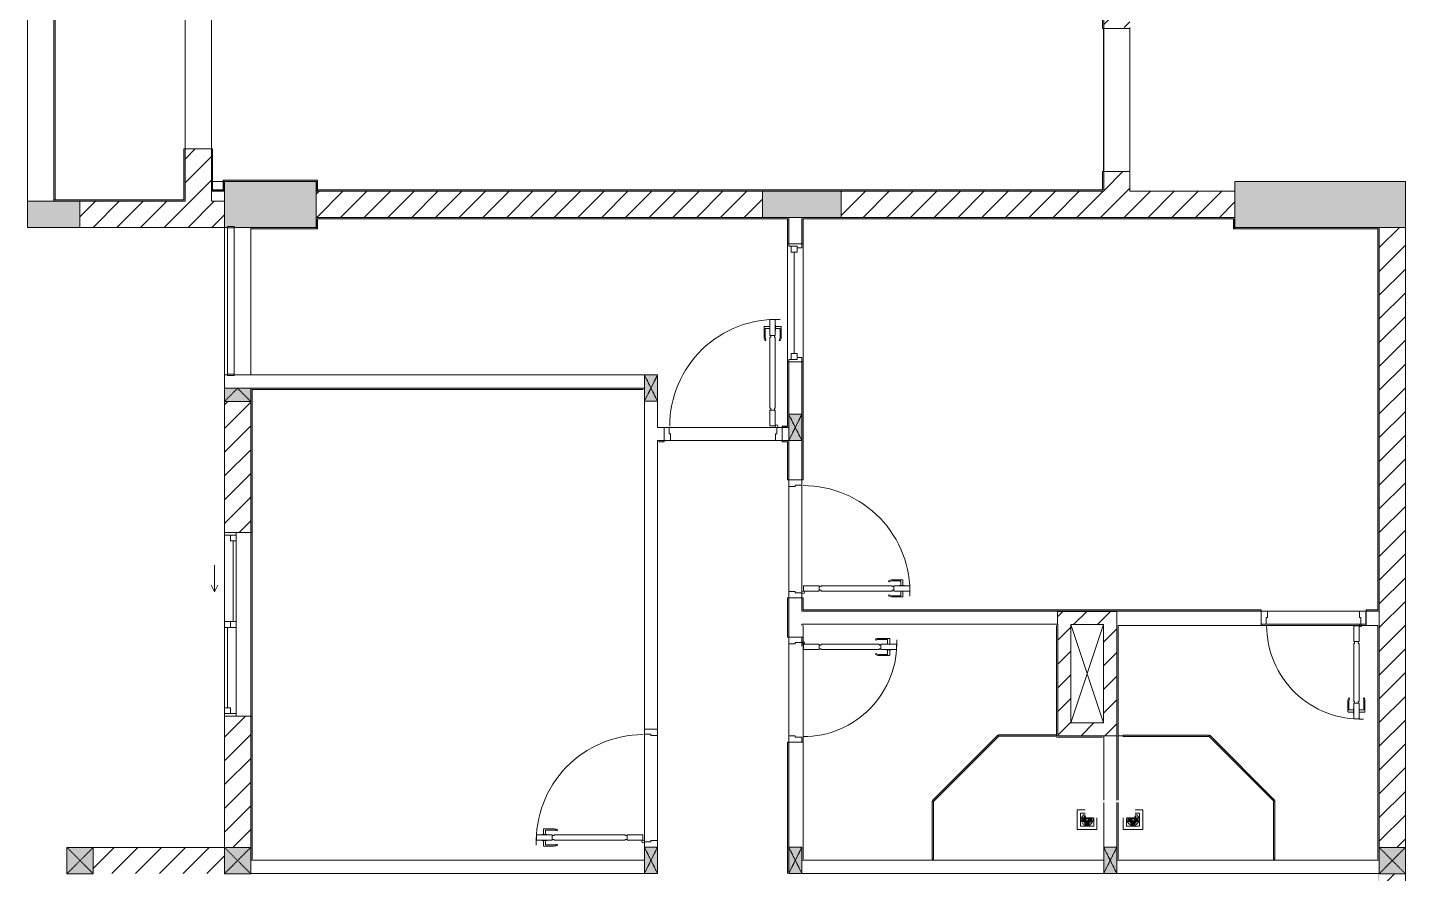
# Model space of a CAD drawing. Header units: millimetres. Extents: x 41758 to 237109, y 3795 to 78637.
# Drawn here: x 215708 to 226208, y 64837 to 71285 of the extents above; entities that cross this region are included whole.
import ezdxf

# ---------------------------------------------------------------- set-up
doc = ezdxf.new("R2010")
doc.units = ezdxf.units.MM
doc.linetypes.add('IMPORT-Dash _2_', pattern=[6, 3, -3])
for name, color, linetype, lineweight in [('0-2', 130, 'Continuous', 9), ('A-DETL-GENF-7', 130, 'Continuous', 9), ('A-DOOR-2', 130, 'Continuous', 9), ('A-FLOR-1', 130, 'Continuous', 9), ('A-FLOR-HRAL-5', 130, 'Continuous', 9), ('A-GLAZ-3', 130, 'Continuous', 9), ('A-GLAZ-CURT-3', 130, 'Continuous', 9), ('A-WALL-1', 130, 'Continuous', 9), ('A-WALL-PATT-3', 130, 'Continuous', 9), ('A_1404_dwg-1', 130, 'Continuous', 9), ('I-WALL', 130, 'Continuous', 9), ('I-WALL-1', 130, 'Continuous', 9), ('M-EQPM-3', 130, 'Continuous', 9), ('S-COLS-1', 130, 'Continuous', 9), ('S-COLS-2', 130, 'Continuous', 9), ('S-COLS-4', 130, 'Continuous', 9), ('S-COLS-7', 130, 'IMPORT-Dash _2_', 9), ('S-COLS-HDLN-1', 130, 'IMPORT-Dash _2_', 9)]:
    doc.layers.add(name, color=color, linetype=linetype, lineweight=lineweight)
pattern_1 = [(45, (0, 0), (-90.50967, 90.50967), [])]

# ---------------------------------------------------------------- blocks, each defined once
blk = doc.blocks.new('A_1404_dwg_NCV_TKTC_KET CAU_rvt-1-TKTC_MB HOÀN THIỆN SÀN TẦNG 3-4-4819833-KeyPlan-CH6')
at = {"layer": 'S-COLS-1'}
for points in [[(107653, 69762), (108153, 69762), (108153, 70112), (107453, 70112), (107453, 69762), (107477, 69762), (107477, 69769), (107527, 69769), (107527, 69762)], [(111753, 69837), (112153, 69837), (112153, 70037), (111553, 70037), (111553, 69837)], [(115629, 69762), (116453, 69762), (116453, 70112), (115153, 70112), (115153, 69762)], [(106088, 69762), (106352, 69762), (106352, 69962), (105952, 69962), (105953, 69762)]]:
    blk.add_hatch(color=256, dxfattribs=at).paths.add_polyline_path(points)
at = {"layer": 'A-FLOR-1'}
for p, q in [((105952, 76537), (105952, 69962)), ((114352, 71277), (114352, 71285)), ((107452, 68637), (107452, 65035)), ((113802, 66835), (114252, 66835))]:
    blk.add_line(p, q, dxfattribs=at)
at = {"layer": 'S-COLS-2'}
for p, q in [((107453, 70037), (107453, 69762)), ((108153, 69837), (108153, 70037)), ((111553, 70037), (111553, 69837)), ((112153, 69837), (112153, 70037))]:
    blk.add_line(p, q, dxfattribs=at)
at = {"layer": 'S-COLS-2', "flags": 128}
for points in [[(116253, 69762), (116453, 69762), (116453, 70112), (115153, 70112), (115153, 69837)], [(106153, 69962), (105952, 69962), (105952, 69762), (106352, 69762), (106352, 69962)]]:
    blk.add_lwpolyline(points, dxfattribs=at)
blk = doc.blocks.new('A_1404_dwg_DOOR_CW_01 CANH MO-PANEL KINH - DIW_01-900x2200-CỬA GỖ VÂN LAMINATE-553375-TKTC_MB HOÀN THIỆN SÀN TẦNG 3-4-4819841-KeyPlan-CH6')
at = {"layer": 'A-DETL-GENF-7'}
for p, q in [((112514, 58865), (112518, 58858)), ((112540, 58873), (112619, 58873)), ((112602, 58865), (112540, 58865)), ((112606, 58830), (112606, 58861)), ((112623, 58830), (112623, 58869)), ((112514, 58751), (112518, 58758)), ((112602, 58751), (112540, 58751)), ((112540, 58743), (112619, 58743)), ((112606, 58786), (112606, 58755)), ((112623, 58786), (112623, 58747))]:
    blk.add_line(p, q, dxfattribs=at)
at = {"layer": 'A-DETL-GENF-7', "flags": 128}
for points in [[(111985, 58828), (111985, 58788), (111865, 58788), (111865, 58828)], [(111999, 58822), (111999, 58828), (112541, 58828), (112541, 58822), (112555, 58822), (112555, 58794), (112541, 58794), (112541, 58788), (111999, 58788), (111999, 58794), (111985, 58794), (111985, 58822)], [(112675, 58788), (112675, 58828), (112555, 58828), (112555, 58788)], [(112595, 58830), (112595, 58828), (112634, 58828), (112634, 58830)], [(112595, 58786), (112595, 58788), (112634, 58788), (112634, 58786)]]:
    blk.add_lwpolyline(points, close=True, dxfattribs=at)
at = {"layer": 'A-DETL-GENF-7'}
blk.add_circle((111863, 58778), 10, dxfattribs=at)
for centre, radius, start, end in [((111863, 58778), 814, 358, 90), ((112540, 58828), 45, 90, 125), ((112540, 58828), 37, 90, 125), ((112602, 58861), 4, 0, 90), ((112619, 58869), 4, 0, 90), ((112540, 58788), 45, 235, 270), ((112540, 58788), 37, 235, 270), ((112602, 58755), 4, 270, 0), ((112619, 58747), 4, 270, 0)]:
    blk.add_arc(centre, radius, start, end, dxfattribs=at)
at = {"layer": 'A-DOOR-2'}
blk.add_line((111853, 58778), (111853, 58803), dxfattribs=at)
at = {"layer": 'A-DOOR-2', "flags": 128}
for points in [[(111753, 59635), (111853, 59635), (111853, 59595), (111803, 59595), (111803, 59585), (111753, 59585)], [(111753, 58785), (111803, 58785), (111803, 58775), (111853, 58775), (111853, 58735), (111753, 58735)]]:
    blk.add_lwpolyline(points, close=True, dxfattribs=at)
blk = doc.blocks.new('A_1404_dwg_DOOR_CW_01 CANH MO-PANEL KINH - DIG_02-800x2200-CỬA NHÔM KÍNH-V57-TKTC_MB HOÀN THIỆN SÀN TẦNG 3-4-4819848-KeyPlan-CH6')
at = {"layer": 'A-DETL-GENF-7'}
for p, q in [((112414, 58419), (112418, 58413)), ((112440, 58427), (112519, 58427)), ((112502, 58419), (112440, 58419)), ((112506, 58384), (112506, 58415)), ((112523, 58384), (112523, 58423)), ((112414, 58305), (112418, 58312)), ((112502, 58305), (112440, 58305)), ((112440, 58297), (112519, 58297)), ((112506, 58340), (112506, 58309)), ((112523, 58340), (112523, 58301))]:
    blk.add_line(p, q, dxfattribs=at)
at = {"layer": 'A-DETL-GENF-7', "flags": 128}
for points in [[(111985, 58342), (111985, 58382), (111865, 58382), (111865, 58342)], [(111999, 58348), (111999, 58342), (112441, 58342), (112441, 58348), (112455, 58348), (112455, 58376), (112441, 58376), (112441, 58382), (111999, 58382), (111999, 58376), (111985, 58376), (111985, 58348)], [(112575, 58382), (112575, 58342), (112455, 58342), (112455, 58382)], [(112495, 58384), (112495, 58382), (112534, 58382), (112534, 58384)], [(112495, 58340), (112495, 58342), (112534, 58342), (112534, 58340)]]:
    blk.add_lwpolyline(points, close=True, dxfattribs=at)
at = {"layer": 'A-DETL-GENF-7'}
blk.add_circle((111863, 58392), 10, dxfattribs=at)
for centre, radius, start, end in [((111863, 58392), 714, 270, 2), ((112440, 58382), 45, 90, 125), ((112440, 58382), 37, 90, 125), ((112502, 58415), 4, 0, 90), ((112519, 58423), 4, 0, 90), ((112440, 58342), 45, 235, 270), ((112440, 58342), 37, 235, 270), ((112502, 58309), 4, 270, 0), ((112519, 58301), 4, 270, 0)]:
    blk.add_arc(centre, radius, start, end, dxfattribs=at)
at = {"layer": 'A-DOOR-2'}
blk.add_line((111853, 58392), (111853, 58367), dxfattribs=at)
at = {"layer": 'A-DOOR-2', "flags": 128}
for points in [[(111753, 58435), (111753, 58385), (111803, 58385), (111803, 58395), (111853, 58395), (111853, 58435)], [(111753, 57685), (111753, 57635), (111853, 57635), (111853, 57675), (111803, 57675), (111803, 57685)]]:
    blk.add_lwpolyline(points, close=True, dxfattribs=at)
blk = doc.blocks.new('A_1404_dwg_DOOR_CW_01 CANH MO-PANEL KINH - DIW_01-900x2200-CỬA GỖ VÂN LAMINATE-553393-TKTC_MB HOÀN THIỆN SÀN TẦNG 3-4-4819840-KeyPlan-CH6')
at = {"layer": 'A-DETL-GENF-7'}
for p, q in [((105159, 29624), (105159, 29703)), ((105202, 29707), (105163, 29707)), ((105167, 29686), (105167, 29624)), ((105202, 29690), (105171, 29690)), ((105246, 29707), (105285, 29707)), ((105246, 29690), (105277, 29690)), ((105281, 29686), (105281, 29624)), ((105289, 29624), (105289, 29703)), ((105167, 29598), (105173, 29603)), ((105280, 29598), (105274, 29603))]:
    blk.add_line(p, q, dxfattribs=at)
at = {"layer": 'A-DETL-GENF-7', "flags": 128}
for points in [[(105202, 29679), (105204, 29679), (105204, 29719), (105202, 29719)], [(105204, 29759), (105244, 29759), (105244, 29639), (105204, 29639)], [(105246, 29679), (105244, 29679), (105244, 29719), (105246, 29719)], [(105238, 29083), (105244, 29083), (105244, 29625), (105238, 29625), (105238, 29639), (105210, 29639), (105210, 29625), (105204, 29625), (105204, 29083), (105210, 29083), (105210, 29069), (105238, 29069)], [(105244, 29069), (105204, 29069), (105204, 28949), (105244, 28949)]]:
    blk.add_lwpolyline(points, close=True, dxfattribs=at)
at = {"layer": 'A-DETL-GENF-7'}
blk.add_circle((105194, 28947), 10, dxfattribs=at)
for centre, radius, start, end in [((105194, 28947), 814, 360, 92), ((105163, 29703), 4, 90, 180), ((105204, 29624), 45, 180, 215), ((105171, 29686), 4, 90, 180), ((105204, 29624), 37, 180, 215), ((105244, 29624), 37, 325, 0), ((105277, 29686), 4, 0, 90), ((105244, 29624), 45, 325, 0), ((105285, 29703), 4, 0, 90)]:
    blk.add_arc(centre, radius, start, end, dxfattribs=at)
at = {"layer": 'A-DOOR-2'}
blk.add_line((105194, 28937), (105219, 28937), dxfattribs=at)
at = {"layer": 'A-DOOR-2', "flags": 128}
for points in [[(105151, 28837), (105201, 28837), (105201, 28887), (105191, 28887), (105191, 28937), (105151, 28937)], [(106001, 28837), (106051, 28837), (106051, 28937), (106011, 28937), (106011, 28887), (106001, 28887)]]:
    blk.add_lwpolyline(points, close=True, dxfattribs=at)
blk = doc.blocks.new('A_1404_dwg_M_Fixed - 900 x 1400-901190-TKTC_MB HOÀN THIỆN SÀN TẦNG 3-4-4819850-KeyPlan-CH6')
at = {"layer": 'A-GLAZ-3'}
blk.add_line((111794, 60598), (111794, 61372), dxfattribs=at)
at = {"layer": 'A-GLAZ-3', "flags": 128}
for points in [[(111772, 61416), (111772, 61372), (111816, 61372), (111816, 61416), (111753, 61416), (111753, 61434)], [(111816, 61403), (111853, 61403), (111853, 61435)], [(111753, 60535), (111753, 60554), (111816, 60554), (111816, 60598), (111772, 60598), (111772, 60554)], [(111816, 60567), (111853, 60567), (111853, 60535)]]:
    blk.add_lwpolyline(points, dxfattribs=at)
blk = doc.blocks.new('A_1404_dwg_THU NUOC - THU NUOC-V86-TKTC_MB HOÀN THIỆN SÀN TẦNG 3-4-4819887-KeyPlan-CH6')
at = {"layer": 'M-EQPM-3'}
for p, q in [((113995, 65262), (114059, 65262)), ((114059, 65256), (113995, 65256)), ((113995, 65238), (114059, 65238)), ((114059, 65232), (113995, 65232)), ((114007, 65275), (114015, 65275)), ((114017, 65269), (114007, 65269)), ((114007, 65225), (114047, 65225)), ((114047, 65219), (114007, 65219)), ((114017, 65213), (114037, 65213)), ((114037, 65207), (114017, 65207))]:
    blk.add_line(p, q, dxfattribs=at)
at = {"layer": 'M-EQPM-3', "flags": 128}
for points in [[(114102, 65262), (114102, 65172), (113952, 65172), (113952, 65322), (114013, 65322)], [(114013, 65297), (113977, 65297), (113977, 65197), (114077, 65197), (114077, 65262)], [(113995, 65250), (114019, 65250), (114019, 65244), (113995, 65244)], [(114059, 65244), (114035, 65244), (114035, 65250), (114059, 65250)]]:
    blk.add_lwpolyline(points, dxfattribs=at)
at = {"layer": 'M-EQPM-3'}
for centre, radius, start, end in [((114027, 65247), 45, 109.0518, 180), ((114027, 65247), 45, 109.0518, 180), ((114027, 65247), 45, 180, 360), ((114027, 65247), 45, 180, 360), ((113995, 65259), 3, 90, 270), ((113995, 65247), 3, 90, 270), ((113995, 65235), 3, 90, 270), ((114007, 65272), 3, 90, 270), ((114007, 65222), 3, 90, 270), ((114017, 65210), 3, 90, 270), ((114037, 65210), 3, 270, 90), ((114047, 65222), 3, 270, 90), ((114059, 65259), 3, 270, 90), ((114059, 65247), 3, 270, 90), ((114059, 65235), 3, 270, 90), ((114027, 65247), 45, 0, 20.2407), ((114027, 65247), 45, 0, 20.2407)]:
    blk.add_arc(centre, radius, start, end, dxfattribs=at)
blk = doc.blocks.new('A_1404_dwg_THU NUOC - THU NUOC-V87-TKTC_MB HOÀN THIỆN SÀN TẦNG 3-4-4819888-KeyPlan-CH6')
at = {"layer": 'M-EQPM-3'}
for p, q in [((114345, 65262), (114409, 65262)), ((114409, 65256), (114345, 65256)), ((114345, 65238), (114409, 65238)), ((114409, 65232), (114345, 65232)), ((114357, 65225), (114397, 65225)), ((114397, 65219), (114357, 65219)), ((114367, 65213), (114387, 65213)), ((114387, 65207), (114367, 65207)), ((114397, 65269), (114388, 65269)), ((114391, 65275), (114397, 65275))]:
    blk.add_line(p, q, dxfattribs=at)
at = {"layer": 'M-EQPM-3', "flags": 128}
for points in [[(114302, 65262), (114302, 65172), (114452, 65172), (114452, 65322), (114393, 65322)], [(114327, 65262), (114327, 65197), (114427, 65197), (114427, 65297), (114393, 65297)], [(114345, 65250), (114369, 65250), (114369, 65244), (114345, 65244)], [(114409, 65244), (114385, 65244), (114385, 65250), (114409, 65250)]]:
    blk.add_lwpolyline(points, dxfattribs=at)
at = {"layer": 'M-EQPM-3'}
for centre, radius, start, end in [((114377, 65247), 45, 159.7593, 180), ((114377, 65247), 45, 159.7593, 180), ((114377, 65247), 45, 180, 0), ((114377, 65247), 45, 180, 0), ((114345, 65259), 3, 90, 270), ((114345, 65247), 3, 90, 270), ((114345, 65235), 3, 90, 270), ((114357, 65222), 3, 90, 270), ((114367, 65210), 3, 90, 270), ((114387, 65210), 3, 270, 90), ((114377, 65247), 45, 0, 69.7684), ((114377, 65247), 45, 0, 69.7684), ((114397, 65272), 3, 270, 90), ((114397, 65222), 3, 270, 90), ((114409, 65259), 3, 270, 90), ((114409, 65247), 3, 270, 90), ((114409, 65235), 3, 270, 90)]:
    blk.add_arc(centre, radius, start, end, dxfattribs=at)
blk = doc.blocks.new('A_1404_dwg_Railing - 50 x 10mm-901205-TKTC_MB HOÀN THIỆN SÀN TẦNG 3-4-4819861-KeyPlan-CH6')
at = {"layer": 'A-FLOR-HRAL-5', "flags": 128}
blk.add_lwpolyline([(107527, 61567), (107477, 61567), (107477, 61557), (107527, 61557)], close=True, dxfattribs=at)
blk = doc.blocks.new('A_1404_dwg_Railing - Railing-883597-TKTC_MB HOÀN THIỆN SÀN TẦNG 3-4-4819889-KeyPlan-CH6')
at = {"layer": 'A-FLOR-HRAL-5'}
for p, q in [((107477, 69759), (107477, 68644)), ((107527, 68644), (107527, 69759))]:
    blk.add_line(p, q, dxfattribs=at)
for p in [(0, 8202), (0, 7077)]:
    blk.add_blockref('A_1404_dwg_Railing - 50 x 10mm-901205-TKTC_MB HOÀN THIỆN SÀN TẦNG 3-4-4819861-KeyPlan-CH6', p)
blk = doc.blocks.new('A_1404_dwg_System Panel - Glazed-901207-TKTC_MB HOÀN THIỆN SÀN TẦNG 3-4-4819890-KeyPlan-CH6')
at = {"layer": 'A-GLAZ-CURT-3'}
blk.add_hatch(color=256, dxfattribs=at).paths.add_polyline_path([(115456, 64947), (115458, 64947), (115453, 65392), (115448, 65388), (115448, 64947)])
blk.add_line((115458, 64947), (115458, 65392), dxfattribs=at)
at = {"layer": 'A-GLAZ-CURT-3', "flags": 128}
blk.add_lwpolyline([(115448, 65389), (115448, 64947), (115458, 64947)], dxfattribs=at)
blk = doc.blocks.new('A_1404_dwg_System Panel - Glazed-579379-TKTC_MB HOÀN THIỆN SÀN TẦNG 3-4-4819872-KeyPlan-CH6')
at = {"layer": 'A-GLAZ-CURT-3'}
blk.add_hatch(color=256, dxfattribs=at).paths.add_polyline_path([(65008, 32038), (65500, 32537), (65496, 32540), (65004, 32041)])
blk.add_line((65496, 32540), (65001, 32045), dxfattribs=at)
at = {"layer": 'A-GLAZ-CURT-3', "flags": 128}
blk.add_lwpolyline([(65009, 32039), (65504, 32533), (65496, 32540)], dxfattribs=at)
blk = doc.blocks.new('A_1404_dwg_System Panel - Glazed-901208-TKTC_MB HOÀN THIỆN SÀN TẦNG 3-4-4819891-KeyPlan-CH6')
at = {"layer": 'A-GLAZ-CURT-3'}
blk.add_hatch(color=256, dxfattribs=at).paths.add_polyline_path([(114953, 65882), (114957, 65887), (114953, 65892), (114302, 65887), (114302, 65882)])
at = {"layer": 'A-GLAZ-CURT-3', "flags": 128}
blk.add_lwpolyline([(114957, 65892), (114302, 65892), (114302, 65882), (114957, 65882)], close=True, dxfattribs=at)
blk = doc.blocks.new('A_1404_dwg_System Panel - Glazed-901209-TKTC_MB HOÀN THIỆN SÀN TẦNG 3-4-4819892-KeyPlan-CH6')
at = {"layer": 'A-GLAZ-CURT-3'}
blk.add_hatch(color=256, dxfattribs=at).paths.add_polyline_path([(112849, 64947), (112857, 64947), (112852, 65389), (112847, 65389), (112847, 64947)])
blk.add_line((112857, 64947), (112857, 65387), dxfattribs=at)
at = {"layer": 'A-GLAZ-CURT-3', "flags": 128}
blk.add_lwpolyline([(112847, 65389), (112847, 64947), (112857, 64947)], dxfattribs=at)
blk = doc.blocks.new('A_1404_dwg_System Panel - Glazed-579637-TKTC_MB HOÀN THIỆN SÀN TẦNG 3-4-4819875-KeyPlan-CH6')
at = {"layer": 'A-GLAZ-CURT-3'}
blk.add_hatch(color=256, dxfattribs=at).paths.add_polyline_path([(65499, 29933), (65502, 29944), (65004, 30435), (65003, 30429), (65009, 30423)])
blk.add_line((65506, 29940), (65009, 30437), dxfattribs=at)
at = {"layer": 'A-GLAZ-CURT-3', "flags": 128}
blk.add_lwpolyline([(65001, 30431), (65499, 29933), (65506, 29940)], dxfattribs=at)
blk = doc.blocks.new('A_1404_dwg_System Panel - Glazed-901201-TKTC_MB HOÀN THIỆN SÀN TẦNG 3-4-4819876-KeyPlan-CH6')
at = {"layer": 'A-GLAZ-CURT-3'}
blk.add_hatch(color=256, dxfattribs=at).paths.add_polyline_path([(65001, 30435), (65009, 30438), (65009, 30877), (64999, 30877), (64999, 30435)])
at = {"layer": 'A-GLAZ-CURT-3', "flags": 128}
blk.add_lwpolyline([(65009, 30435), (65009, 30877), (64999, 30877), (64999, 30435)], close=True, dxfattribs=at)
blk = doc.blocks.new('A_1404_dwg_G1_SOF - BO TRU - 100x200-745959-TKTC_MB HOÀN THIỆN SÀN TẦNG 3-4-4819847-KeyPlan-CH6')
at = {"layer": 'S-COLS-1'}
blk.add_hatch(color=256, dxfattribs=at).paths.add_polyline_path([(110753, 56637), (110753, 56837), (110653, 56837), (110653, 56637)])
at = {"layer": 'S-COLS-1', "flags": 128}
blk.add_lwpolyline([(110753, 56837), (110653, 56837), (110653, 56637), (110753, 56637)], close=True, dxfattribs=at)
at = {"layer": 'S-COLS-HDLN-1'}
for p, q in [((110753, 56837), (110653, 56637)), ((110653, 56837), (110753, 56637))]:
    blk.add_line(p, q, dxfattribs=at)
blk = doc.blocks.new('A_1404_dwg_DOOR_CW_01 CANH MO-PANEL KINH - DIG_01-900x2200-CỬA NHÔM KÍNH-901215-TKTC_MB HOÀN THIỆN SÀN TẦNG 3-4-4819898-KeyPlan-CH6')
at = {"layer": 'A-DETL-GENF-7'}
for p, q in [((37865, 68824), (37865, 68903)), ((37908, 68907), (37869, 68907)), ((37873, 68886), (37873, 68824)), ((37908, 68890), (37877, 68890)), ((37952, 68907), (37991, 68907)), ((37952, 68890), (37983, 68890)), ((37987, 68886), (37987, 68824)), ((37995, 68824), (37995, 68903)), ((37873, 68798), (37879, 68803)), ((37986, 68798), (37980, 68803))]:
    blk.add_line(p, q, dxfattribs=at)
at = {"layer": 'A-DETL-GENF-7', "flags": 128}
for points in [[(37908, 68879), (37910, 68879), (37910, 68919), (37908, 68919)], [(37950, 68959), (37910, 68959), (37910, 68839), (37950, 68839)], [(37952, 68879), (37950, 68879), (37950, 68919), (37952, 68919)], [(37916, 68283), (37910, 68283), (37910, 68825), (37916, 68825), (37916, 68839), (37944, 68839), (37944, 68825), (37950, 68825), (37950, 68283), (37944, 68283), (37944, 68269), (37916, 68269)], [(37910, 68269), (37950, 68269), (37950, 68149), (37910, 68149)]]:
    blk.add_lwpolyline(points, close=True, dxfattribs=at)
at = {"layer": 'A-DETL-GENF-7'}
blk.add_circle((37960, 68147), 10, dxfattribs=at)
for centre, radius, start, end in [((37960, 68147), 814, 88, 180), ((37869, 68903), 4, 90, 180), ((37877, 68886), 4, 90, 180), ((37983, 68886), 4, 0, 90), ((37991, 68903), 4, 0, 90), ((37910, 68824), 45, 180, 215), ((37910, 68824), 37, 180, 215), ((37950, 68824), 37, 325, 0), ((37950, 68824), 45, 325, 0)]:
    blk.add_arc(centre, radius, start, end, dxfattribs=at)
at = {"layer": 'A-DOOR-2'}
blk.add_line((37960, 68137), (37935, 68137), dxfattribs=at)
at = {"layer": 'A-DOOR-2', "flags": 128}
for points in [[(37103, 68037), (37103, 68137), (37143, 68137), (37143, 68087), (37153, 68087), (37153, 68037)], [(37953, 68037), (37953, 68087), (37963, 68087), (37963, 68137), (38003, 68137), (38003, 68037)]]:
    blk.add_lwpolyline(points, close=True, dxfattribs=at)
blk = doc.blocks.new('A_1404_dwg_NCV_TKTC_TANG 3 - 4_rvt-1-TKTC_MB HOÀN THIỆN SÀN TẦNG 3-4-4819943-KeyPlan-CH6')
at = {"layer": 'A-WALL-PATT-3'}
h = blk.add_hatch(color=256, dxfattribs=at)
h.paths.add_polyline_path([(107143, 69962), (107153, 69962), (107153, 70362), (107143, 70360), (107143, 69972)])
h.paths.add_polyline_path([(107143, 72862), (107153, 72862), (107153, 73227), (107143, 73227)])
h = blk.add_hatch(color=256, dxfattribs=at)
h.paths.add_polyline_path([(107363, 70047), (107363, 70362), (107353, 70362), (107353, 70047)])
h.paths.add_polyline_path([(107353, 72862), (107363, 72862), (107363, 73227), (107353, 73227)])
h = blk.add_hatch(color=256, dxfattribs=at)
h.paths.add_polyline_path([(114143, 70037), (114153, 70037), (114153, 70187), (114143, 70187), (114143, 70047)])
h.paths.add_polyline_path([(114143, 71277), (114153, 71277), (114153, 73237), (114143, 73237), (114143, 71285)])
for points in [[(107363, 70037), (107453, 70037), (107453, 70047), (107353, 70047), (107353, 70037)], [(107453, 70047), (107452, 70122), (107443, 70122), (107443, 70047)], [(108163, 70112), (108163, 70122), (107453, 70122), (107453, 70112), (108153, 70112)], [(108163, 70037), (108163, 70112), (108153, 70112), (108153, 70037)], [(110343, 70037), (114143, 70037), (114143, 70047), (108163, 70047), (108163, 70037), (109765, 70037)], [(107143, 69962), (107143, 69972), (106153, 69972), (106153, 69962), (106352, 69962)], [(109765, 69827), (111753, 69827), (111753, 69837), (108153, 69837), (108153, 69827), (108163, 69827)], [(108163, 69752), (108163, 69827), (108153, 69827), (108153, 69752)], [(114353, 69827), (115153, 69827), (115153, 69837), (111853, 69837), (111853, 69827), (114153, 69827)], [(115143, 69752), (115153, 69752), (115153, 69827), (115143, 69827), (115143, 69762)], [(107653, 69752), (108153, 69752), (108153, 69762), (107653, 69762)], [(116243, 69752), (116243, 69762), (115153, 69762), (115153, 69752), (115629, 69752)], [(116243, 66847), (116253, 66847), (116253, 69762), (116243, 69762), (116243, 69659)], [(107663, 68527), (110653, 68527), (110653, 68537), (107653, 68537), (107653, 68527)], [(111743, 68237), (111743, 68247), (111703, 68247), (111703, 68237)]]:
    blk.add_hatch(color=256, dxfattribs=at).paths.add_polyline_path(points)
h = blk.add_hatch(color=256, dxfattribs=at)
h.paths.add_polyline_path([(111753, 68237), (111752, 68737), (111743, 68737), (111743, 68237), (111752, 68237)])
h.paths.add_polyline_path([(111753, 69637), (111753, 69827), (111743, 69827), (111743, 69637), (111752, 69637)])
h = blk.add_hatch(color=256, dxfattribs=at)
h.paths.add_polyline_path([(111853, 66847), (111863, 66847), (111863, 66937), (111853, 66937)])
h.paths.add_polyline_path([(111853, 67837), (111863, 67837), (111863, 68737), (111853, 68737), (111853, 68137)])
h.paths.add_polyline_path([(111853, 69637), (111863, 69637), (111863, 69827), (111853, 69827), (111853, 69659)])
h = blk.add_hatch(color=256, dxfattribs=at)
h.paths.add_polyline_path([(107653, 64937), (107663, 64937), (107663, 66035), (107653, 66035), (107653, 65035)])
h.paths.add_polyline_path([(107653, 67435), (107663, 67435), (107663, 68527), (107653, 68527), (107653, 68435)])
h = blk.add_hatch(color=256, dxfattribs=at)
h.paths.add_polyline_path([(111743, 68127), (111743, 68137), (111703, 68137), (111703, 68127)])
h.paths.add_polyline_path([(110803, 68127), (110803, 68137), (110753, 68135), (110753, 68127)])
h = blk.add_hatch(color=256, dxfattribs=at)
h.paths.add_polyline_path([(111752, 64837), (111752, 65837), (111743, 65837), (111743, 64837), (111752, 64837)])
h.paths.add_polyline_path([(111743, 66637), (111753, 66637), (111752, 66937), (111743, 66937)])
h.paths.add_polyline_path([(111753, 67837), (111752, 68137), (111743, 68137), (111743, 67837), (111752, 67837)])
h = blk.add_hatch(color=256, dxfattribs=at)
h.paths.add_polyline_path([(116243, 66837), (116253, 66837), (116253, 66847), (116153, 66847), (116153, 66837)])
h.paths.add_polyline_path([(111863, 66837), (115353, 66837), (115353, 66847), (111853, 66847), (111853, 66837)])
h = blk.add_hatch(color=256, dxfattribs=at)
h.paths.add_polyline_path([(116253, 61912), (116253, 61989), (116243, 61989), (116243, 61912)])
h.paths.add_polyline_path([(116244, 63079), (116253, 63079), (116253, 64837), (116243, 64835), (116243, 63079)])
at = {"layer": 'A-FLOR-1'}
for p, q in [((114152, 71277), (114152, 70187)), ((107153, 70360), (107353, 70360)), ((107363, 70112), (107443, 70112)), ((111653, 68137), (110853, 68137)), ((111753, 66987), (111753, 67787)), ((111853, 67797), (111853, 66977)), ((115403, 66837), (116103, 66837)), ((116103, 66837), (115403, 66837)), ((113803, 66727), (113803, 66737)), ((115393, 66737), (116113, 66737)), ((111753, 65887), (111753, 66587)), ((110653, 65077), (110653, 65897)), ((110753, 65887), (110753, 65087)), ((114153, 65887), (114143, 65887)), ((114263, 65887), (114302, 65887)), ((112853, 64937), (112853, 64947)), ((115453, 64947), (115453, 64937))]:
    blk.add_line(p, q, dxfattribs=at)
at = {"layer": 'A-FLOR-1', "flags": 128}
for points in [[(107153, 70362), (107153, 72860), (107153, 72862)], [(107353, 72862), (107353, 70362), (107353, 72860), (107153, 72860)]]:
    blk.add_lwpolyline(points, dxfattribs=at)
blk.add_lwpolyline([(114352, 71277), (114352, 70187), (114153, 70187), (114153, 71277)], close=True, dxfattribs=at)
at = {"layer": 'A-WALL-1'}
for p, q in [((111753, 69827), (111753, 69637)), ((111853, 69637), (111853, 69827)), ((107527, 69762), (107653, 69762)), ((107653, 69752), (107653, 68637)), ((111753, 69637), (111853, 69637)), ((111853, 68737), (111753, 68737)), ((111753, 68737), (111753, 68337)), ((111853, 68337), (111853, 68737)), ((110653, 68637), (107527, 68637)), ((107453, 68537), (107653, 68537)), ((107653, 68537), (110653, 68537)), ((110653, 68437), (110653, 65937)), ((110843, 68237), (111663, 68237)), ((110753, 68137), (110753, 68127)), ((111653, 68137), (110853, 68137)), ((111703, 68137), (111743, 68137)), ((111853, 67837), (111853, 68137)), ((111753, 66987), (111753, 67787)), ((111853, 67797), (111853, 66977)), ((111853, 66847), (111853, 66937)), ((115353, 66837), (114252, 66837)), ((115353, 66737), (115353, 66837)), ((115403, 66837), (116103, 66837)), ((116153, 66837), (116153, 66737)), ((116253, 66837), (116153, 66837)), ((116253, 66737), (116253, 66837)), ((111753, 65887), (111753, 66587)), ((110653, 65937), (110753, 65937)), ((110653, 65077), (110653, 65897)), ((110753, 65887), (110753, 65087)), ((114153, 65379), (114153, 65037)), ((114253, 65037), (114253, 65379)), ((110753, 65037), (110653, 65037)), ((110753, 64937), (110753, 65037)), ((107653, 64937), (107653, 64837)), ((110652, 64937), (107653, 64937)), ((110753, 64837), (110753, 64937)), ((114153, 64937), (111853, 64937)), ((116253, 64937), (114253, 64937)), ((116253, 64837), (116253, 64937)), ((107653, 64837), (110652, 64837)), ((111852, 64837), (114153, 64837)), ((114253, 64837), (116253, 64837))]:
    blk.add_line(p, q, dxfattribs=at)
at = {"layer": 'A-WALL-1', "flags": 128}
for points in [[(111853, 69827), (111853, 69837), (111753, 69837), (111753, 69827)], [(107453, 68637), (107453, 69762), (107477, 69762)], [(107477, 68637), (107453, 68637), (107453, 68537)], [(110763, 68237), (110753, 68237), (110753, 68247), (110753, 68437)], [(110803, 68137), (110803, 68237), (110763, 68237)], [(111753, 68237), (111703, 68237), (111703, 68137)], [(110753, 65937), (110753, 68127), (110753, 68137), (110803, 68137)], [(111743, 68137), (111753, 68137), (111753, 67837), (111853, 67837)], [(111853, 66937), (111753, 66937), (111753, 66637), (111853, 66637)], [(111853, 66727), (111853, 66737), (113802, 66737), (113802, 66837), (111853, 66837), (111853, 66847)], [(114252, 66837), (114252, 66737), (114253, 66737)], [(111853, 65837), (111753, 65837), (111753, 65037)], [(114253, 65396), (114253, 65887), (114153, 65887), (114153, 65396)]]:
    blk.add_lwpolyline(points, dxfattribs=at)
at = {"layer": 'I-WALL'}
for p, q in [((106163, 73027), (106163, 69972)), ((111753, 69637), (111753, 69827)), ((111853, 69827), (111853, 69637)), ((111743, 68737), (111743, 69637)), ((111863, 69637), (111863, 68737)), ((111753, 68337), (111753, 68737)), ((111853, 68737), (111853, 68337)), ((110803, 68137), (110753, 68137)), ((111743, 68137), (111703, 68137)), ((111853, 68137), (111853, 67837)), ((107653, 66035), (107653, 67435)), ((107663, 67435), (107663, 66035)), ((111853, 66937), (111853, 66847)), ((114252, 66837), (115353, 66837)), ((116153, 66837), (116253, 66837)), ((116153, 66727), (115353, 66727)), ((111863, 66637), (111863, 65837))]:
    blk.add_line(p, q, dxfattribs=at)
at = {"layer": 'I-WALL', "flags": 128}
blk.add_lwpolyline([(106153, 69972), (106153, 73037), (106163, 73037)], dxfattribs=at)
at = {"layer": 'I-WALL-1'}
for p, q in [((110653, 68537), (107653, 68537)), ((111753, 68137), (111743, 68137)), ((113793, 66727), (113793, 65892)), ((113793, 65877), (114143, 65877)), ((114253, 65379), (114253, 65037)), ((114263, 64947), (114263, 65379)), ((107653, 65035), (107653, 64937)), ((116253, 64937), (116253, 65035)), ((107653, 64937), (107663, 64937)), ((111853, 64937), (111863, 64937)), ((114253, 64937), (114263, 64937)), ((116243, 64937), (116253, 64937)), ((116253, 64837), (116243, 64837))]:
    blk.add_line(p, q, dxfattribs=at)
at = {"layer": 'I-WALL-1', "flags": 128}
for points in [[(114143, 73227), (114143, 71277), (114153, 71277), (114153, 73237), (114143, 73237)], [(111753, 69827), (111753, 69837), (108153, 69837), (108153, 69827), (108153, 69762), (107653, 69762), (107653, 69752), (108153, 69752), (108163, 69752), (108163, 69827), (111743, 69827), (111743, 69637), (111753, 69637)], [(116253, 66837), (116253, 66847), (116253, 69762), (116243, 69762), (115153, 69762), (115153, 69827), (115153, 69837), (111853, 69837), (111853, 69827)], [(111853, 69637), (111863, 69637), (111863, 69827), (115143, 69827), (115143, 69752), (115153, 69752), (116243, 69752), (116243, 66847), (116153, 66847), (116153, 66837)], [(111753, 68737), (111743, 68737), (111743, 68247), (111703, 68247), (111703, 68237), (111743, 68237), (111753, 68237)], [(111853, 67837), (111863, 67837), (111863, 68737), (111853, 68737)], [(107653, 68537), (107653, 68527), (107653, 68435)], [(107653, 68435), (107653, 67435), (107663, 67435), (107663, 68527), (110643, 68527)], [(110763, 68127), (110803, 68127), (110803, 68137)], [(111703, 68137), (111703, 68127), (111743, 68127), (111743, 67837), (111753, 67837), (111753, 68137)], [(115353, 66837), (115353, 66847), (111863, 66847), (111863, 66937), (111853, 66937)], [(111853, 66847), (111853, 66837), (114252, 66837)], [(111853, 66637), (111863, 66637), (111863, 66727)], [(114143, 65887), (113803, 65887), (113803, 66727)], [(114253, 66737), (114253, 66727), (114253, 65396)], [(114263, 65396), (114263, 66727), (115353, 66727), (115353, 66737)], [(116153, 66737), (116153, 66727), (116243, 66727), (116243, 64947)], [(116253, 65035), (116253, 66727), (116253, 66737)], [(107663, 64947), (107663, 66035), (107653, 66035), (107653, 65035)], [(111753, 65037), (111753, 65837), (111743, 65837), (111743, 64837)], [(111863, 64947), (111863, 65837), (111853, 65837)]]:
    blk.add_lwpolyline(points, dxfattribs=at)
for points in [[(106153, 69962), (107143, 69962), (107153, 69962), (107153, 70362), (107143, 70362), (107143, 69972), (106153, 69972)], [(108163, 70047), (108163, 70112), (108163, 70122), (107453, 70122), (107443, 70122), (107443, 70047), (107363, 70047), (107363, 70362), (107353, 70362), (107353, 70047), (107353, 70037), (107453, 70037), (107453, 70047), (107453, 70112), (108153, 70112), (108153, 70037), (108163, 70037), (114143, 70037), (114153, 70037), (114153, 70187), (114143, 70187), (114143, 70047)], [(111753, 66637), (111753, 66937), (111743, 66937), (111743, 66637)]]:
    blk.add_lwpolyline(points, close=True, dxfattribs=at)
for name, p in [('A_1404_dwg_Railing - Railing-883597-TKTC_MB HOÀN THIỆN SÀN TẦNG 3-4-4819889-KeyPlan-CH6', (0, 0)), ('A_1404_dwg_M_Fixed - 900 x 1400-901190-TKTC_MB HOÀN THIỆN SÀN TẦNG 3-4-4819850-KeyPlan-CH6', (0, 8202)), ('A_1404_dwg_DOOR_CW_01 CANH MO-PANEL KINH - DIG_01-900x2200-CỬA NHÔM KÍNH-901215-TKTC_MB HOÀN THIỆN SÀN TẦNG 3-4-4819898-KeyPlan-CH6', (73700, 100)), ('A_1404_dwg_G1_SOF - BO TRU - 100x200-745959-TKTC_MB HOÀN THIỆN SÀN TẦNG 3-4-4819847-KeyPlan-CH6', (0, 11800)), ('A_1404_dwg_G1_SOF - BO TRU - 100x200-745959-TKTC_MB HOÀN THIỆN SÀN TẦNG 3-4-4819847-KeyPlan-CH6', (1100, 11500)), ('A_1404_dwg_DOOR_CW_01 CANH MO-PANEL KINH - DIW_01-900x2200-CỬA GỖ VÂN LAMINATE-553375-TKTC_MB HOÀN THIỆN SÀN TẦNG 3-4-4819841-KeyPlan-CH6', (0, 8202)), ('A_1404_dwg_DOOR_CW_01 CANH MO-PANEL KINH - DIG_02-800x2200-CỬA NHÔM KÍNH-V57-TKTC_MB HOÀN THIỆN SÀN TẦNG 3-4-4819848-KeyPlan-CH6', (0, 8202)), ('A_1404_dwg_System Panel - Glazed-901208-TKTC_MB HOÀN THIỆN SÀN TẦNG 3-4-4819891-KeyPlan-CH6', (0, 0)), ('A_1404_dwg_System Panel - Glazed-901209-TKTC_MB HOÀN THIỆN SÀN TẦNG 3-4-4819892-KeyPlan-CH6', (0, 0)), ('A_1404_dwg_THU NUOC - THU NUOC-V86-TKTC_MB HOÀN THIỆN SÀN TẦNG 3-4-4819887-KeyPlan-CH6', (0, 0)), ('A_1404_dwg_THU NUOC - THU NUOC-V87-TKTC_MB HOÀN THIỆN SÀN TẦNG 3-4-4819888-KeyPlan-CH6', (0, 0)), ('A_1404_dwg_System Panel - Glazed-901207-TKTC_MB HOÀN THIỆN SÀN TẦNG 3-4-4819890-KeyPlan-CH6', (0, 0)), ('A_1404_dwg_G1_SOF - BO TRU - 100x200-745959-TKTC_MB HOÀN THIỆN SÀN TẦNG 3-4-4819847-KeyPlan-CH6', (0, 8200)), ('A_1404_dwg_G1_SOF - BO TRU - 100x200-745959-TKTC_MB HOÀN THIỆN SÀN TẦNG 3-4-4819847-KeyPlan-CH6', (1100, 8200)), ('A_1404_dwg_G1_SOF - BO TRU - 100x200-745959-TKTC_MB HOÀN THIỆN SÀN TẦNG 3-4-4819847-KeyPlan-CH6', (3500, 8200))]:
    blk.add_blockref(name, p)
for name, p, rotation in [('A_1404_dwg_DOOR_CW_01 CANH MO-PANEL KINH - DIG_02-800x2200-CỬA NHÔM KÍNH-V57-TKTC_MB HOÀN THIỆN SÀN TẦNG 3-4-4819848-KeyPlan-CH6', (57717, 178590), 270), ('A_1404_dwg_DOOR_CW_01 CANH MO-PANEL KINH - DIW_01-900x2200-CỬA GỖ VÂN LAMINATE-553393-TKTC_MB HOÀN THIỆN SÀN TẦNG 3-4-4819840-KeyPlan-CH6', (139590, -40113), 90), ('A_1404_dwg_System Panel - Glazed-579637-TKTC_MB HOÀN THIỆN SÀN TẦNG 3-4-4819875-KeyPlan-CH6', (82916, 130892), 269.9999999999999), ('A_1404_dwg_System Panel - Glazed-901201-TKTC_MB HOÀN THIỆN SÀN TẦNG 3-4-4819876-KeyPlan-CH6', (82916, 130892), 270), ('A_1404_dwg_System Panel - Glazed-579379-TKTC_MB HOÀN THIỆN SÀN TẦNG 3-4-4819872-KeyPlan-CH6', (82916, 130892), 269.9999999999999)]:
    blk.add_blockref(name, p, dxfattribs=dict(rotation=rotation))
blk = doc.blocks.new('A_1404_dwg_1_FAMILY RVT - W01-WxH 1400x1400xmm-389822-TKTC_MB HOÀN THIỆN SÀN TẦNG 3-4-4819949-KeyPlan-CH6')
at = {"layer": 'A-GLAZ-3'}
for p, q in [((49052, 78237), (49052, 78037)), ((49072, 78237), (49072, 78148)), ((49730, 78237), (49775, 78237)), ((50001, 78313), (50204, 78313)), ((50433, 78237), (50433, 78148)), ((49116, 78215), (49730, 78215)), ((49775, 78192), (49730, 78192)), ((49775, 78170), (50389, 78170))]:
    blk.add_line(p, q, dxfattribs=at)
at = {"layer": 'A-GLAZ-3', "flags": 128}
for points in [[(50052, 78339), (50001, 78313), (50052, 78288)], [(50452, 78037), (50452, 78237), (49052, 78237), (49116, 78237)], [(49730, 78148), (49730, 78237), (49116, 78237), (49116, 78192), (49072, 78192)], [(49775, 78148), (49775, 78237), (50433, 78237), (50452, 78237)], [(49052, 78148), (49072, 78148), (49730, 78148), (49775, 78148), (50389, 78148), (50452, 78148)], [(50433, 78192), (50389, 78192), (50389, 78148)]]:
    blk.add_lwpolyline(points, dxfattribs=at)
blk = doc.blocks.new('A_1404_dwg_G1_SOF - BO TRU - 200x200-V48-TKTC_MB HOÀN THIỆN SÀN TẦNG 3-4-4820028-KeyPlan-CH6')
at = {"layer": 'S-COLS-7'}
blk.add_hatch(color=256, dxfattribs=at).paths.add_polyline_path([(116287, 64835), (116452, 64837), (116450, 65035), (116253, 65035), (116253, 64835)])
at = {"layer": 'S-COLS-4', "flags": 128}
blk.add_lwpolyline([(116253, 65035), (116452, 65035), (116452, 64835), (116253, 64835)], dxfattribs=at)
at = {"layer": 'S-COLS-HDLN-1'}
for p, q in [((116253, 65035), (116452, 64835)), ((116452, 65035), (116253, 64835))]:
    blk.add_line(p, q, dxfattribs=at)
blk = doc.blocks.new('A_1404_dwg_G1_SOF - BO TRU - 200x200-V51-TKTC_MB HOÀN THIỆN SÀN TẦNG 3-4-4820031-KeyPlan-CH6')
at = {"layer": 'S-COLS-7'}
blk.add_hatch(color=256, dxfattribs=at).paths.add_polyline_path([(106253, 64835), (106453, 64837), (106453, 65035), (106253, 65035), (106253, 64837)])
at = {"layer": 'S-COLS-4', "flags": 128}
blk.add_lwpolyline([(106453, 64835), (106253, 64835), (106253, 65035), (106453, 65035), (106453, 64837)], dxfattribs=at)
at = {"layer": 'S-COLS-HDLN-1'}
for p, q in [((106253, 65035), (106453, 64835)), ((106453, 65035), (106253, 64835))]:
    blk.add_line(p, q, dxfattribs=at)
blk = doc.blocks.new('A_1404_dwg_G1_SOF - BO TRU - 200x200-V54-TKTC_MB HOÀN THIỆN SÀN TẦNG 3-4-4820034-KeyPlan-CH6')
at = {"layer": 'S-COLS-7'}
blk.add_hatch(color=256, dxfattribs=at).paths.add_polyline_path([(107653, 68435), (107653, 68537), (107453, 68537), (107453, 68435)])
at = {"layer": 'S-COLS-4', "flags": 128}
blk.add_lwpolyline([(107653, 68435), (107453, 68435), (107453, 68537)], dxfattribs=at)
at = {"layer": 'S-COLS-HDLN-1'}
for p, q in [((107554, 68537), (107453, 68435)), ((107551, 68537), (107653, 68435))]:
    blk.add_line(p, q, dxfattribs=at)
blk = doc.blocks.new('A_1404_dwg_G1_SOF - BO TRU - 200x200-V118-TKTC_MB HOÀN THIỆN SÀN TẦNG 3-4-4820040-KeyPlan-CH6')
at = {"layer": 'S-COLS-7'}
blk.add_hatch(color=256, dxfattribs=at).paths.add_polyline_path([(107653, 64835), (107653, 65035), (107453, 65035), (107453, 64835)])
at = {"layer": 'S-COLS-4'}
blk.add_line((107653, 64835), (107453, 64835), dxfattribs=at)
at = {"layer": 'S-COLS-4', "flags": 128}
blk.add_lwpolyline([(107453, 64837), (107453, 65035), (107653, 65035)], dxfattribs=at)
at = {"layer": 'S-COLS-HDLN-1'}
for p, q in [((107453, 65035), (107653, 64835)), ((107653, 65035), (107453, 64835))]:
    blk.add_line(p, q, dxfattribs=at)
blk = doc.blocks.new('A_1404_dwg-4819832-KeyPlan-CH6')
at = {"layer": 'A-WALL-PATT-3'}
h = blk.add_hatch(dxfattribs=at)
h.set_pattern_fill('FP_41', color=256, style=0, pattern_type=2)
h.set_pattern_definition(pattern_1)
h.paths.add_polyline_path([(114352, 70037), (114353, 70037), (114352, 70187), (114153, 70187), (114153, 70037)])
h.paths.add_polyline_path([(114353, 71285), (114353, 71512), (114153, 71512), (114153, 71285)])
h.paths.add_polyline_path([(114353, 71712), (114353, 74517), (114153, 74517), (114153, 71712), (114326, 71712)])
h = blk.add_hatch(dxfattribs=at)
h.set_pattern_fill('FP_41', color=256, style=0, pattern_type=2)
h.set_pattern_definition(pattern_1)
h.paths.add_polyline_path([(107153, 69962), (107353, 69962), (107352, 70360), (107153, 70360)])
h.paths.add_polyline_path([(107153, 72862), (107353, 72862), (107352, 73237), (107153, 73237), (107153, 72862)])
h = blk.add_hatch(dxfattribs=at)
h.set_pattern_fill('FP_41', color=256, style=0, pattern_type=2)
h.set_pattern_definition(pattern_1)
h.paths.add_polyline_path([(108163, 69837), (111553, 69837), (111553, 70037), (108153, 70037), (108153, 69837)])
h = blk.add_hatch(dxfattribs=at)
h.set_pattern_fill('FP_41', color=256, style=0, pattern_type=2)
h.set_pattern_definition(pattern_1)
h.paths.add_polyline_path([(114353, 69837), (115153, 69837), (115153, 70037), (112153, 70037), (112153, 69837), (114353, 69837)])
h = blk.add_hatch(dxfattribs=at)
h.set_pattern_fill('FP_41', color=256, style=0, pattern_type=2)
h.set_pattern_definition(pattern_1)
h.paths.add_polyline_path([(107453, 69762), (107453, 69962), (106352, 69962), (106352, 69762), (107353, 69762)])
h = blk.add_hatch(dxfattribs=at)
h.set_pattern_fill('FP_41', color=256, style=0, pattern_type=2)
h.set_pattern_definition(pattern_1)
h.paths.add_polyline_path([(116453, 61912), (116452, 61989), (116253, 61989), (116253, 61912), (116452, 61912)])
h.paths.add_polyline_path([(116452, 63152), (116453, 63152), (116450, 64835), (116253, 64835), (116253, 63152), (116451, 63152)])
h.paths.add_polyline_path([(116453, 63152), (116452, 69762), (116253, 69762), (116253, 65035), (116452, 65035), (116452, 64835)])
h = blk.add_hatch(dxfattribs=at)
h.set_pattern_fill('FP_41', color=256, style=0, pattern_type=2)
h.set_pattern_definition(pattern_1)
h.paths.add_polyline_path([(107653, 65035), (107653, 66035), (107453, 66035), (107453, 65035)])
h.paths.add_polyline_path([(107653, 67435), (107653, 68435), (107453, 68435), (107453, 67435)])
h = blk.add_hatch(dxfattribs=at)
h.set_pattern_fill('FP_41', color=256, style=0, pattern_type=2)
h.set_pattern_definition(pattern_1)
h.paths.add_polyline_path([(113902, 66735), (114252, 66735), (114252, 66835), (113802, 66835), (113803, 66735)])
h = blk.add_hatch(dxfattribs=at)
h.set_pattern_fill('FP_41', color=256, style=0, pattern_type=2)
h.set_pattern_definition(pattern_1)
h.paths.add_polyline_path([(113803, 65985), (113902, 65985), (113902, 66735), (113803, 66735)])
h = blk.add_hatch(dxfattribs=at)
h.set_pattern_fill('FP_41', color=256, style=0, pattern_type=2)
h.set_pattern_definition(pattern_1)
h.paths.add_polyline_path([(114250, 65985), (114252, 65985), (114250, 66735), (114152, 66735), (114152, 65985)])
h = blk.add_hatch(dxfattribs=at)
h.set_pattern_fill('FP_41', color=256, style=0, pattern_type=2)
h.set_pattern_definition(pattern_1)
h.paths.add_polyline_path([(114152, 65887), (114252, 65887), (114250, 65985), (113803, 65985), (113804, 65887), (113902, 65887)])
h = blk.add_hatch(dxfattribs=at)
h.set_pattern_fill('FP_41', color=256, style=0, pattern_type=2)
h.set_pattern_definition(pattern_1)
h.paths.add_polyline_path([(106453, 64837), (107453, 64837), (107453, 65035), (106453, 65035)])
at = {"layer": '0-2'}
for p, q in [((113902, 65986), (114152, 66735)), ((114152, 65985), (113902, 66734))]:
    blk.add_line(p, q, dxfattribs=at)
at = {"layer": 'A-FLOR-1'}
blk.add_line((114353, 71285), (114353, 70195), dxfattribs=at)
at = {"layer": 'A-WALL-1'}
for p, q in [((105953, 69962), (105953, 73037)), ((108153, 70037), (108153, 69837)), ((111553, 69837), (111553, 70037)), ((112153, 70037), (112153, 69837)), ((115153, 69837), (115153, 70037)), ((106352, 69962), (106352, 69762)), ((107453, 69762), (107453, 69962)), ((106352, 69762), (107453, 69762)), ((116453, 69762), (116253, 69762)), ((107453, 68435), (107453, 67435)), ((114252, 65887), (114252, 66737))]:
    blk.add_line(p, q, dxfattribs=at)
at = {"layer": 'A-WALL-1', "flags": 128}
for points in [[(115153, 70037), (114353, 70037), (114353, 70195)], [(107453, 69962), (107353, 69962), (107353, 70037)], [(116253, 63152), (116453, 63152), (116453, 69762)], [(114252, 66835), (113802, 66835), (113802, 66737)], [(107453, 66035), (107453, 65035), (106453, 65035)]]:
    blk.add_lwpolyline(points, dxfattribs=at)
blk.add_lwpolyline([(113902, 66735), (114152, 66735), (114152, 65985), (113902, 65985)], close=True, dxfattribs=at)
for name in ['A_1404_dwg_NCV_TKTC_KET CAU_rvt-1-TKTC_MB HOÀN THIỆN SÀN TẦNG 3-4-4819833-KeyPlan-CH6', 'A_1404_dwg_NCV_TKTC_TANG 3 - 4_rvt-1-TKTC_MB HOÀN THIỆN SÀN TẦNG 3-4-4819943-KeyPlan-CH6', 'A_1404_dwg_G1_SOF - BO TRU - 200x200-V54-TKTC_MB HOÀN THIỆN SÀN TẦNG 3-4-4820034-KeyPlan-CH6', 'A_1404_dwg_G1_SOF - BO TRU - 200x200-V51-TKTC_MB HOÀN THIỆN SÀN TẦNG 3-4-4820031-KeyPlan-CH6', 'A_1404_dwg_G1_SOF - BO TRU - 200x200-V118-TKTC_MB HOÀN THIỆN SÀN TẦNG 3-4-4820040-KeyPlan-CH6', 'A_1404_dwg_G1_SOF - BO TRU - 200x200-V48-TKTC_MB HOÀN THIỆN SÀN TẦNG 3-4-4820028-KeyPlan-CH6']:
    blk.add_blockref(name, (0, 0))
at = {"rotation": 90}
blk.add_blockref('A_1404_dwg_1_FAMILY RVT - W01-WxH 1400x1400xmm-389822-TKTC_MB HOÀN THIỆN SÀN TẦNG 3-4-4819949-KeyPlan-CH6', (185690, 16983), dxfattribs=at)

msp = doc.modelspace()

# ---------------------------------------------------------------- block references
at = {"layer": 'A_1404_dwg-1'}
msp.add_blockref('A_1404_dwg-4819832-KeyPlan-CH6', (109755.1, 0), dxfattribs=at)

doc.saveas('drawing.dxf')
